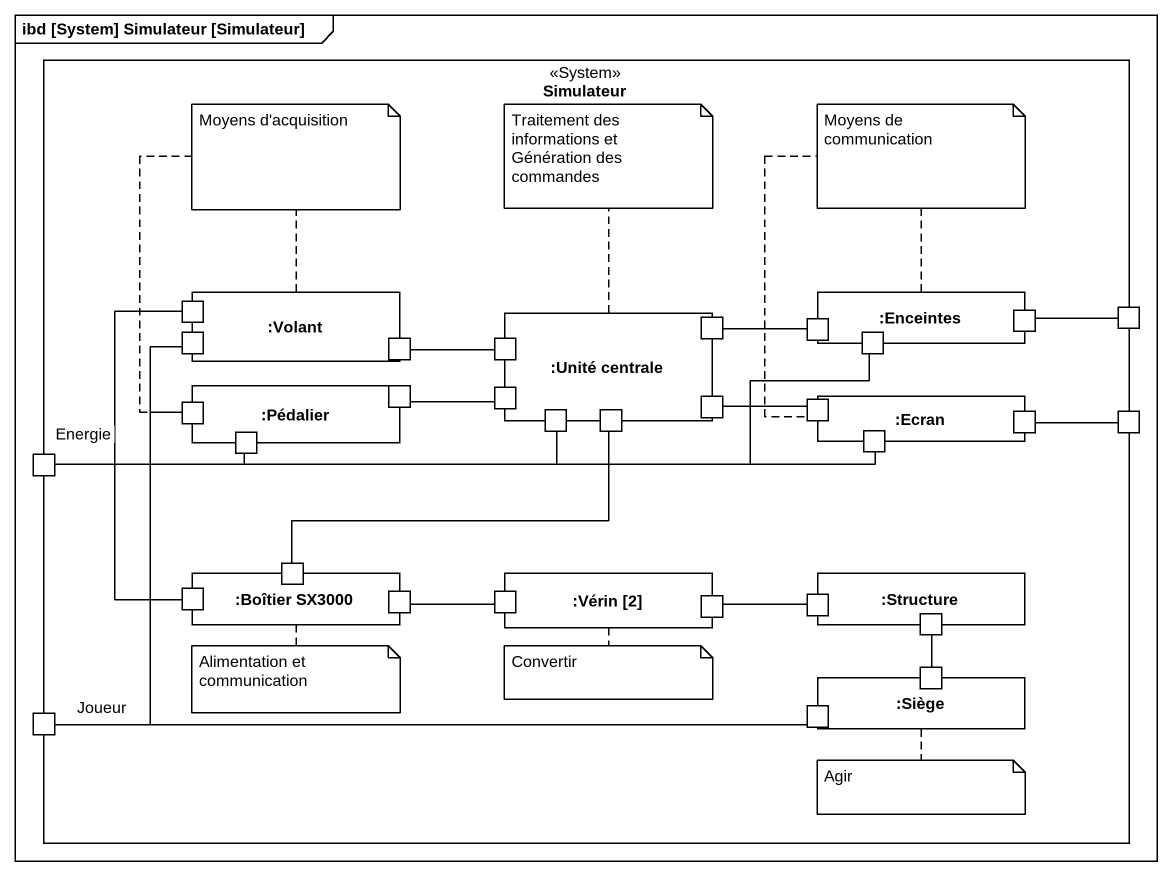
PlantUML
@startuml
mainframe ibd [System] Simulateur [Simulateur]
rectangle Simulateur <<System>> {
  rectangle ":Volant" as Volant {
    port " " as port1
    port " " as port2
    port " " as port3
  }
  rectangle ":Unité centrale" as Unité_centrale {
    port " " as port4
    port " " as port5
    port " " as port12
    port " " as port13
    port " " as port14
    port " " as port15
  }
  rectangle ":Enceintes" as Enceintes {
    port " " as port6
    port " " as port7
    port " " as port8
  }
  port " " as port9
  rectangle ":Pédalier" as Pédalier {
    port " " as port10
    port " " as port11
    port " " as port20
  }
  rectangle ":Ecran" as Ecran {
    port " " as port16
    port " " as port17
    port " " as port21
  }
  port " " as port18
  port " " as port19
  rectangle ":Boîtier SX3000" as Boîtier_SX3000 {
    port " " as port22
    port " " as port23
    port " " as port24
  }
  rectangle ":Vérin [2]" as Vérin_2 {
    port " " as port25
    port " " as port26
  }
  rectangle ":Structure" as Structure {
    port " " as port27
    port " " as port28
  }
  rectangle ":Siège" as Siège {
    port " " as port29
    port " " as port31
  }
  port " " as port30
}
port1 -- port30
port3 -right- port4
port5 -right- port6
port8 -right- port9
port11 -right- port12
port14 -left- port23
port15 -right- port16
port17 -right- port18
port19 -up- port2 : Energie
port19 -right- port7
port19 -right- port13
port19 -right- port20
port19 -right- port21
port19 -- port22
port24 -right- port25
port26 -right- port27
port28 -- port29
port30 -up- port10 : Joueur
port30 -right- port31
note as N1
  Moyens d'acquisition
end note
N1 .. Volant
N1 .. Pédalier
note top of Unité_centrale : Traitement des informations et Génération des commandes
note as N3
  Moyens de communication
end note
N3 .. Enceintes
N3 .. Ecran
note bottom of Boîtier_SX3000 : Alimentation et communication
note bottom of Vérin_2 : Convertir
note bottom of Siège : Agir
@enduml
